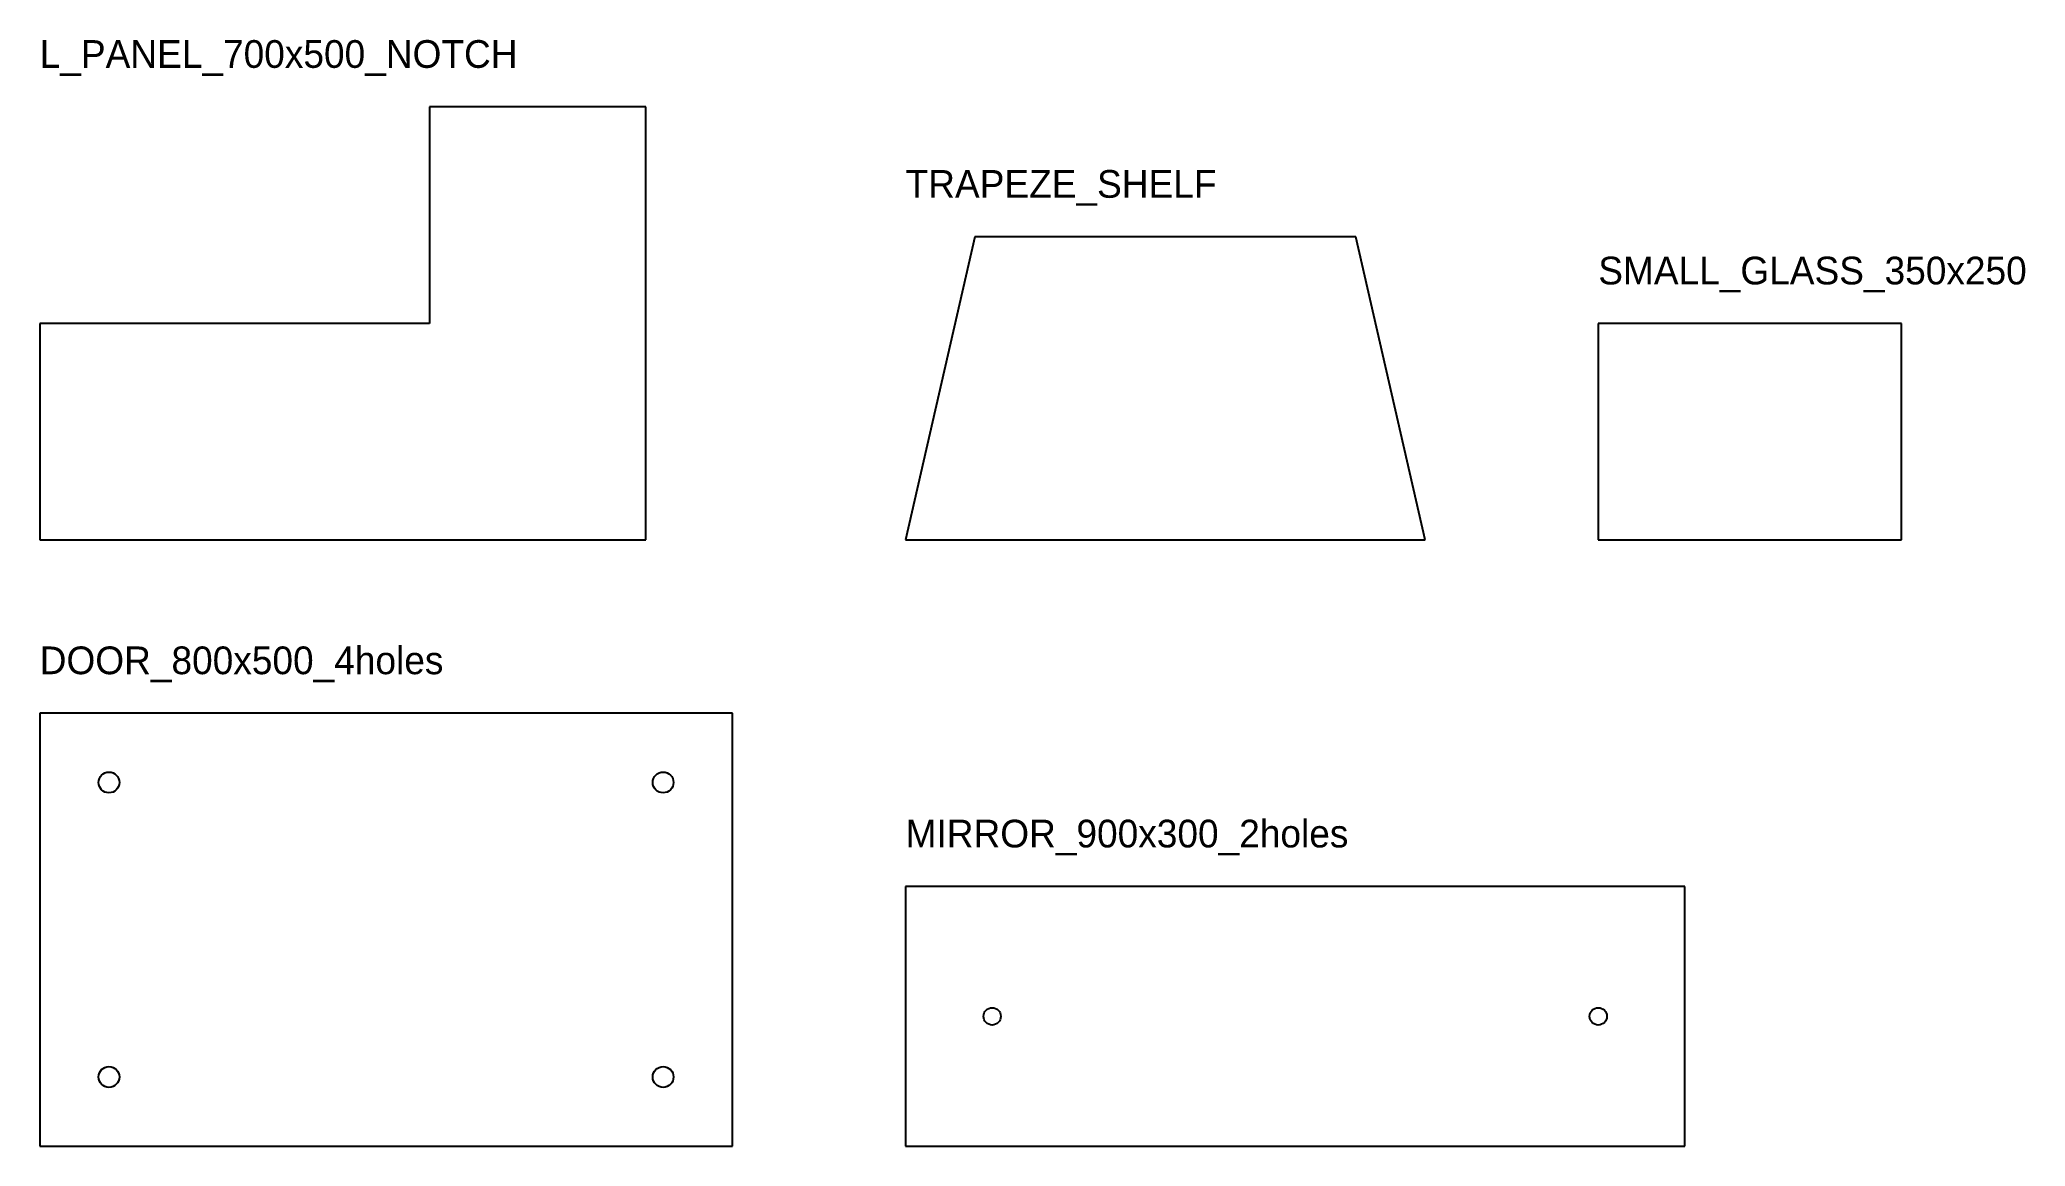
# Model space of a CAD drawing. Extents: x 0 to 2293, y 0 to 1277.
import ezdxf

# ---------------------------------------------------------------- set-up
doc = ezdxf.new("R2010")
doc.units = 0
for name, color, linetype in [('CUT', 1, 'CONTINUOUS'), ('HOLES', 3, 'CONTINUOUS'), ('LABELS', 7, 'CONTINUOUS')]:
    doc.layers.add(name, color=color, linetype=linetype)

msp = doc.modelspace()

# ---------------------------------------------------------------- linework, layer by layer
at = {"layer": 'CUT'}
for p, q in [((700, 1200), (450, 1200)), ((450, 1200), (450, 950)), ((700, 700), (700, 1200)), ((1080, 1050), (1000, 700)), ((1520, 1050), (1080, 1050)), ((1600, 700), (1520, 1050)), ((450, 950), (0, 950)), ((0, 950), (0, 700)), ((2150, 950), (1800, 950)), ((1800, 950), (1800, 700)), ((2150, 700), (2150, 950)), ((0, 700), (700, 700)), ((1000, 700), (1600, 700)), ((1800, 700), (2150, 700)), ((800, 500), (0, 500)), ((0, 500), (0, 0)), ((800, 0), (800, 500)), ((1900, 300), (1000, 300)), ((1000, 300), (1000, 0)), ((1900, 0), (1900, 300)), ((0, 0), (800, 0)), ((1000, 0), (1900, 0))]:
    msp.add_line(p, q, dxfattribs=at)
at = {"layer": 'HOLES'}
for centre, radius in [((80, 420), 12), ((720, 420), 12), ((1100, 150), 10), ((1800, 150), 10), ((80, 80), 12), ((720, 80), 12)]:
    msp.add_circle(centre, radius, dxfattribs=at)

# ---------------------------------------------------------------- texts
at = {"layer": 'LABELS'}
for s, p in [('L_PANEL_700x500_NOTCH', (0, 1245)), ('TRAPEZE_SHELF', (1000, 1095)), ('SMALL_GLASS_350x250', (1800, 995)), ('DOOR_800x500_4holes', (0, 545)), ('MIRROR_900x300_2holes', (1000, 345))]:
    msp.add_text(s, height=32, dxfattribs=at).set_placement(p)

doc.saveas('drawing.dxf')
